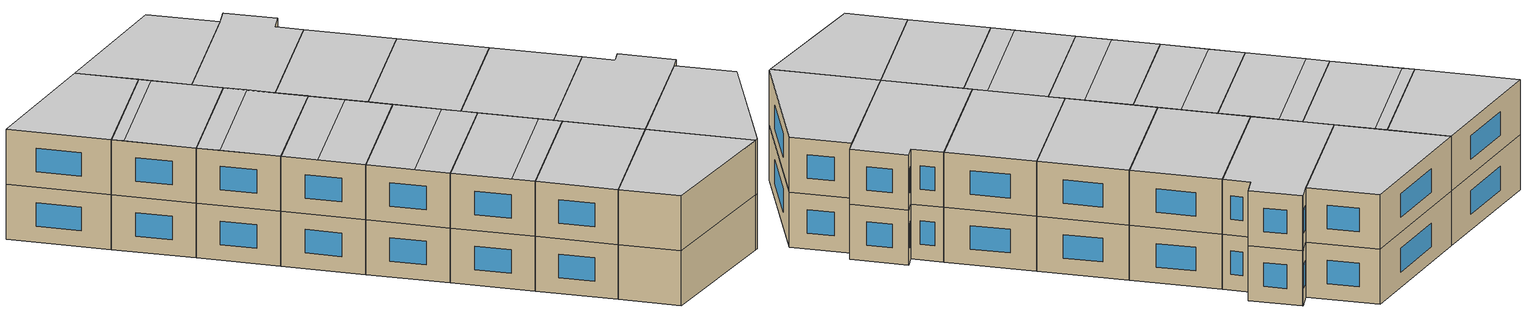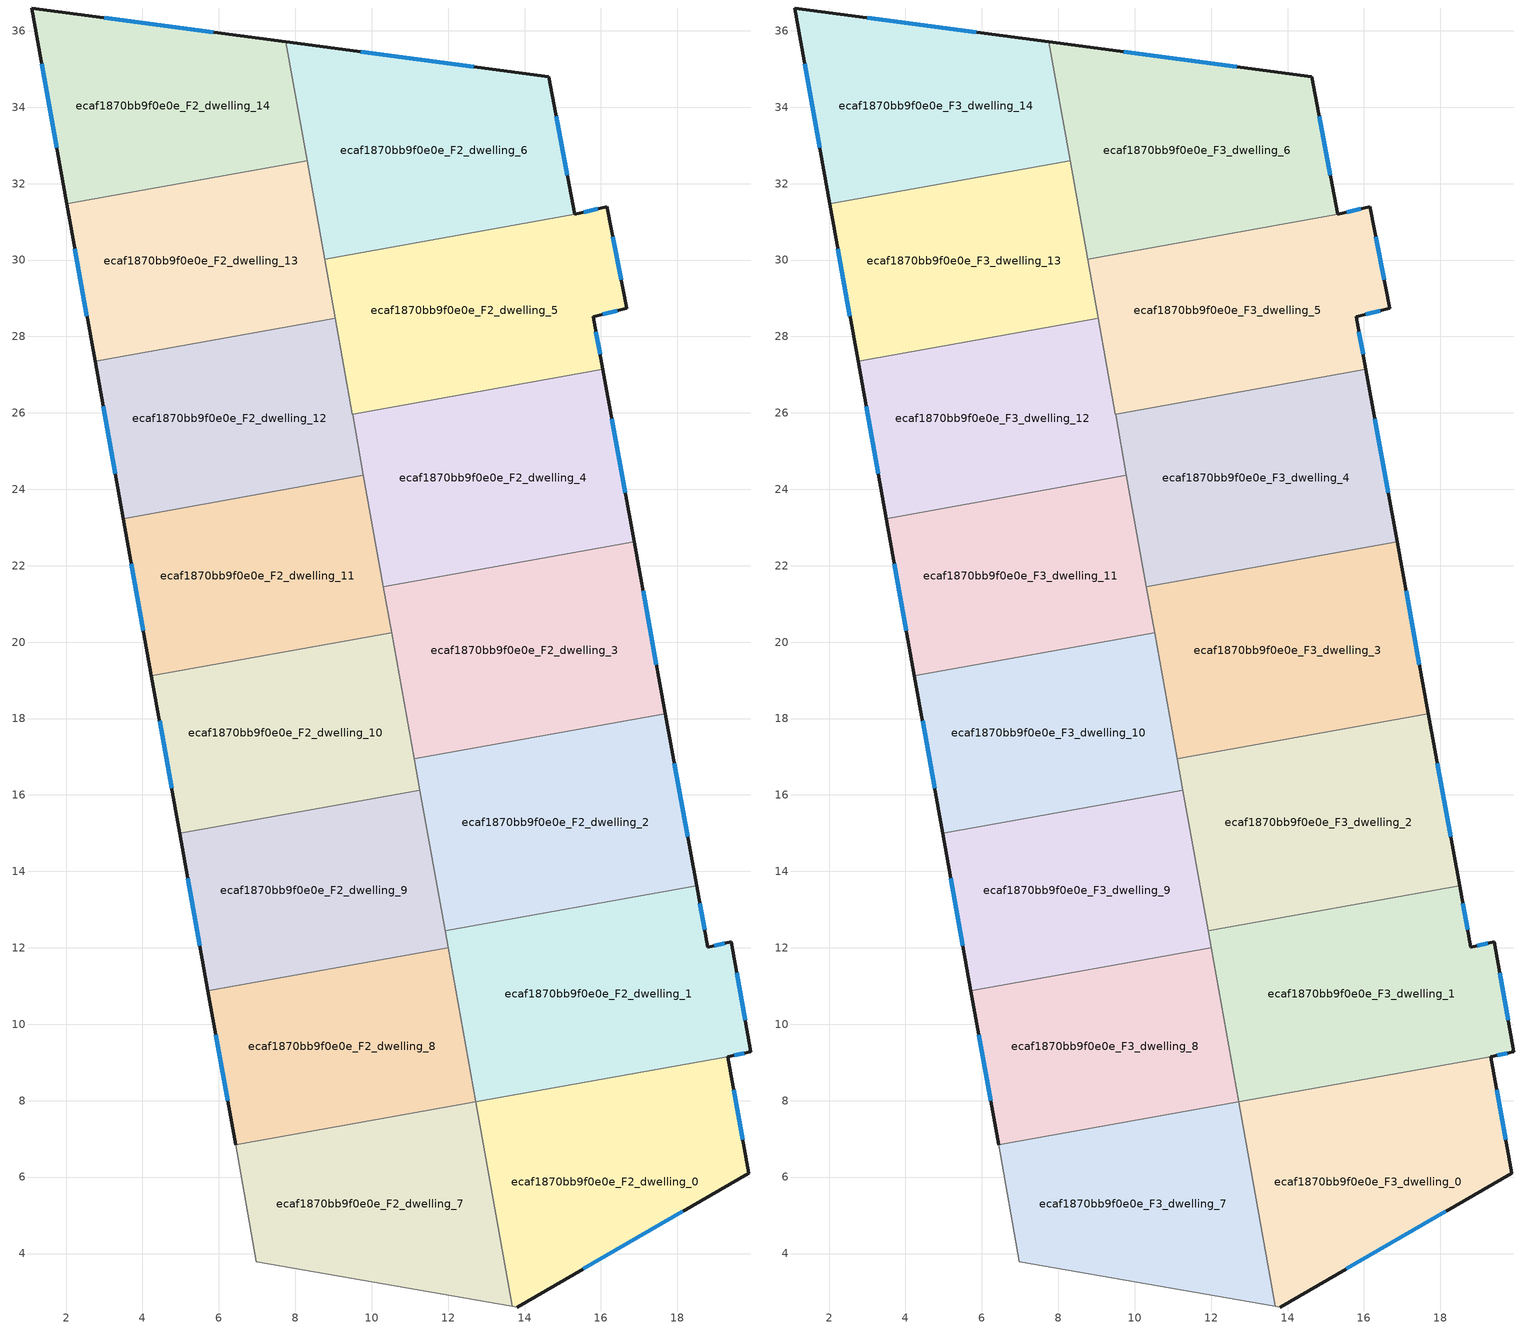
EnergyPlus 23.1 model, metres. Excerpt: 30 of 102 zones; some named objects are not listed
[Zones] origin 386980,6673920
ecaf1870bb9f0e0e_F2_dwelling_0
 floor to ecaf1870bb9f0e0e_F1_dwelling_0 (EU_floor_Construction): 19.31,9.16 19.87,6.11 13.81,2.6 13.68,2.62 12.72,7.97 z6
 wall outside (EU_wall_Construction): 13.81,2.6 19.87,6.11 19.31,9.16 z6:9
 wall to ecaf1870bb9f0e0e_F2_dwelling_7 (EU_wall_Construction): 12.72,7.97 13.68,2.62 z6:9
 wall to ecaf1870bb9f0e0e_F2_dwelling_1 (EU_wall_Construction): 19.31,9.16 12.72,7.97 z6:9
 wall adiabatic (EU_wall_Construction): 13.68,2.62 13.81,2.6 z6:9
 window (EU_Window_Construction): 19.71,6.98 19.47,8.28 / 15.54,3.6 18.14,5.1 z6.86:8.14
ecaf1870bb9f0e0e_F2_dwelling_1
 floor to ecaf1870bb9f0e0e_F1_dwelling_1 (EU_floor_Construction): 18.5,13.62 18.79,12.02 19.42,12.17 19.92,9.28 19.31,9.16 12.72,7.97 11.92,12.44 z6
 wall outside (EU_wall_Construction): 19.31,9.16 19.92,9.28 19.42,12.17 18.79,12.02 18.5,13.62 z6:9
 wall to ecaf1870bb9f0e0e_F2_dwelling_2 (EU_wall_Construction): 18.5,13.62 11.92,12.44 z6:9
 wall to ecaf1870bb9f0e0e_F2_dwelling_8 (EU_wall_Construction): 12,12.01 12.72,7.97 z6:9
 wall to ecaf1870bb9f0e0e_F2_dwelling_9 (EU_wall_Construction): 11.92,12.44 12,12.01 z6:9
 window (EU_Window_Construction): 19.49,9.19 19.75,9.25 / 18.71,12.48 18.59,13.16 / 19.24,12.12 18.97,12.06 / 19.78,10.11 19.56,11.34 z6.86:8.14
ecaf1870bb9f0e0e_F2_dwelling_10
 floor to ecaf1870bb9f0e0e_F1_dwelling_10 (EU_floor_Construction): 10.52,20.24 11.26,16.12 4.97,15 4.24,19.12 z6
 wall outside (EU_wall_Construction): 4.24,19.12 4.97,15 z6:9
 wall to ecaf1870bb9f0e0e_F2_dwelling_9 (EU_wall_Construction): 4.97,15 11.26,16.12 z6:9
 wall to ecaf1870bb9f0e0e_F2_dwelling_11 (EU_wall_Construction): 10.52,20.24 4.24,19.12 z6:9
 wall to ecaf1870bb9f0e0e_F2_dwelling_3 (EU_wall_Construction): 11.12,16.94 10.52,20.24 z6:9
 wall to ecaf1870bb9f0e0e_F2_dwelling_2 (EU_wall_Construction): 11.26,16.12 11.12,16.94 z6:9
 window (EU_Window_Construction): 4.45,17.94 4.76,16.17 z6.86:8.14
ecaf1870bb9f0e0e_F2_dwelling_11
 floor to ecaf1870bb9f0e0e_F1_dwelling_11 (EU_floor_Construction): 9.78,24.36 10.52,20.24 4.24,19.12 3.5,23.24 z6
 wall outside (EU_wall_Construction): 3.5,23.24 4.24,19.12 z6:9
 wall to ecaf1870bb9f0e0e_F2_dwelling_12 (EU_wall_Construction): 9.78,24.36 3.5,23.24 z6:9
 wall to ecaf1870bb9f0e0e_F2_dwelling_4 (EU_wall_Construction): 10.31,21.45 9.78,24.36 z6:9
 wall to ecaf1870bb9f0e0e_F2_dwelling_3 (EU_wall_Construction): 10.52,20.24 10.31,21.45 z6:9
 window (EU_Window_Construction): 3.71,22.06 4.03,20.29 z6.86:8.14
ecaf1870bb9f0e0e_F2_dwelling_12
 floor to ecaf1870bb9f0e0e_F1_dwelling_12 (EU_floor_Construction): 9.05,28.48 9.78,24.36 3.5,23.24 2.76,27.35 z6
 wall outside (EU_wall_Construction): 2.76,27.35 3.5,23.24 z6:9
 wall to ecaf1870bb9f0e0e_F2_dwelling_13 (EU_wall_Construction): 9.05,28.48 2.76,27.35 z6:9
 wall to ecaf1870bb9f0e0e_F2_dwelling_5 (EU_wall_Construction): 9.5,25.97 9.05,28.48 z6:9
 wall to ecaf1870bb9f0e0e_F2_dwelling_4 (EU_wall_Construction): 9.79,24.36 9.5,25.97 z6:9
 window (EU_Window_Construction): 2.97,26.18 3.29,24.41 z6.86:8.14
ecaf1870bb9f0e0e_F2_dwelling_13
 floor to ecaf1870bb9f0e0e_F1_dwelling_13 (EU_floor_Construction): 8.31,32.6 9.05,28.48 2.76,27.35 2.02,31.47 z6
 wall outside (EU_wall_Construction): 2.02,31.47 2.76,27.35 z6:9
 wall to ecaf1870bb9f0e0e_F2_dwelling_14 (EU_wall_Construction): 8.31,32.6 2.02,31.47 z6:9
 wall to ecaf1870bb9f0e0e_F2_dwelling_6 (EU_wall_Construction): 8.77,30.03 8.31,32.6 z6:9
 wall to ecaf1870bb9f0e0e_F2_dwelling_5 (EU_wall_Construction): 9.05,28.48 8.77,30.02 z6:9
 window (EU_Window_Construction): 2.23,30.3 2.55,28.53 z6.86:8.14
ecaf1870bb9f0e0e_F2_dwelling_14
 floor to ecaf1870bb9f0e0e_F1_dwelling_14 (EU_floor_Construction): 7.75,35.71 8.31,32.6 2.02,31.47 1.1,36.6 z6
 wall outside (EU_wall_Construction): 7.75,35.71 1.1,36.6 2.02,31.47 z6:9
 wall to ecaf1870bb9f0e0e_F2_dwelling_6 (EU_wall_Construction): 8.31,32.6 7.75,35.71 z6:9
 window (EU_Window_Construction): 1.36,35.13 1.76,32.94 / 5.85,35.96 3,36.34 z6.86:8.14
ecaf1870bb9f0e0e_F2_dwelling_2
 floor to ecaf1870bb9f0e0e_F1_dwelling_2 (EU_floor_Construction): 17.69,18.12 18.5,13.62 11.92,12.44 11.11,16.94 z6
 wall outside (EU_wall_Construction): 18.5,13.62 17.69,18.12 z6:9
 wall to ecaf1870bb9f0e0e_F2_dwelling_3 (EU_wall_Construction): 17.69,18.12 11.11,16.94 z6:9
 wall to ecaf1870bb9f0e0e_F2_dwelling_9 (EU_wall_Construction): 11.26,16.12 11.92,12.44 z6:9
 window (EU_Window_Construction): 18.27,14.91 17.92,16.84 z6.86:8.14
ecaf1870bb9f0e0e_F2_dwelling_3
 floor to ecaf1870bb9f0e0e_F1_dwelling_3 (EU_floor_Construction): 16.87,22.63 17.69,18.12 11.11,16.94 10.31,21.45 z6
 wall outside (EU_wall_Construction): 17.69,18.12 16.87,22.63 z6:9
 wall to ecaf1870bb9f0e0e_F2_dwelling_4 (EU_wall_Construction): 16.87,22.63 10.31,21.45 z6:9
 window (EU_Window_Construction): 17.45,19.41 17.1,21.34 z6.86:8.14
ecaf1870bb9f0e0e_F2_dwelling_4
 floor to ecaf1870bb9f0e0e_F1_dwelling_4 (EU_floor_Construction): 16.05,27.14 16.87,22.63 10.31,21.45 9.5,25.97 z6
 wall outside (EU_wall_Construction): 16.87,22.63 16.05,27.14 z6:9
 wall to ecaf1870bb9f0e0e_F2_dwelling_5 (EU_wall_Construction): 16.05,27.14 9.5,25.97 z6:9
 window (EU_Window_Construction): 16.63,23.92 16.28,25.85 z6.86:8.14
ecaf1870bb9f0e0e_F2_dwelling_5
 floor to ecaf1870bb9f0e0e_F1_dwelling_5 (EU_floor_Construction): 16.16,31.35 16.68,28.74 15.8,28.52 16.05,27.14 9.5,25.97 8.77,30.03 15.31,31.2 16.16,31.39 z6
 wall outside (EU_wall_Construction): 16.05,27.14 15.8,28.52 16.68,28.74 16.16,31.35 16.16,31.39 15.31,31.2 z6:9
 wall to ecaf1870bb9f0e0e_F2_dwelling_6 (EU_wall_Construction): 15.31,31.2 8.77,30.03 z6:9
 window (EU_Window_Construction): 15.98,27.53 15.87,28.12 / 15.91,31.34 15.55,31.25 / 16.53,29.48 16.31,30.6 / 16.05,28.58 16.43,28.68 z6.86:8.14
ecaf1870bb9f0e0e_F2_dwelling_6
 floor to ecaf1870bb9f0e0e_F1_dwelling_6 (EU_floor_Construction): 14.63,34.79 15.31,31.2 8.77,30.03 7.75,35.71 z6
 wall outside (EU_wall_Construction): 15.31,31.2 14.63,34.79 7.75,35.71 z6:9
 window (EU_Window_Construction): 12.67,35.06 9.72,35.45 / 15.12,32.23 14.83,33.77 z6.86:8.14
ecaf1870bb9f0e0e_F2_dwelling_7
 floor to ecaf1870bb9f0e0e_F1_dwelling_7 (EU_floor_Construction): 12.72,7.97 13.68,2.62 6.98,3.79 6.44,6.85 z6
 wall adiabatic (EU_wall_Construction): 6.44,6.85 6.98,3.79 13.68,2.62 z6:9
 wall to ecaf1870bb9f0e0e_F2_dwelling_8 (EU_wall_Construction): 12.72,7.97 6.44,6.85 z6:9
ecaf1870bb9f0e0e_F2_dwelling_8
 floor to ecaf1870bb9f0e0e_F1_dwelling_8 (EU_floor_Construction): 12,12.01 12.72,7.97 6.44,6.85 5.71,10.88 z6
 wall outside (EU_wall_Construction): 5.71,10.88 6.44,6.85 z6:9
 wall to ecaf1870bb9f0e0e_F2_dwelling_9 (EU_wall_Construction): 12,12.01 5.71,10.88 z6:9
 window (EU_Window_Construction): 5.92,9.73 6.23,8 z6.86:8.14
ecaf1870bb9f0e0e_F2_dwelling_9
 floor to ecaf1870bb9f0e0e_F1_dwelling_9 (EU_floor_Construction): 11.26,16.12 12,12.01 5.71,10.88 4.97,15 z6
 wall outside (EU_wall_Construction): 4.97,15 5.71,10.88 z6:9
 window (EU_Window_Construction): 5.19,13.82 5.5,12.06 z6.86:8.14
ecaf1870bb9f0e0e_F3_dwelling_0
 floor to ecaf1870bb9f0e0e_F2_dwelling_0 (EU_floor_Construction): 19.31,9.16 19.87,6.11 13.81,2.6 13.68,2.62 12.72,7.97 z9
 wall outside (EU_wall_Construction): 13.81,2.6 19.87,6.11 19.31,9.16 z9:12
 wall to ecaf1870bb9f0e0e_F3_dwelling_7 (EU_wall_Construction): 12.72,7.97 13.68,2.62 z9:12
 wall to ecaf1870bb9f0e0e_F3_dwelling_1 (EU_wall_Construction): 19.31,9.16 12.72,7.97 z9:12
 wall adiabatic (EU_wall_Construction): 13.68,2.62 13.81,2.6 z9:12
 window (EU_Window_Construction): 19.71,6.98 19.47,8.28 / 15.54,3.6 18.14,5.1 z9.86:11.14
 ceiling to ecaf1870bb9f0e0e_F4_dwelling_0 (EU_floor_Construction): 19.87,6.11 19.31,9.16 12.72,7.97 13.68,2.62 13.81,2.6 z12
ecaf1870bb9f0e0e_F3_dwelling_1
 floor to ecaf1870bb9f0e0e_F2_dwelling_1 (EU_floor_Construction): 18.5,13.62 18.79,12.02 19.42,12.17 19.92,9.28 19.31,9.16 12.72,7.97 11.92,12.44 z9
 wall outside (EU_wall_Construction): 19.31,9.16 19.92,9.28 19.42,12.17 18.79,12.02 18.5,13.62 z9:12
 wall to ecaf1870bb9f0e0e_F3_dwelling_2 (EU_wall_Construction): 18.5,13.62 11.92,12.44 z9:12
 wall to ecaf1870bb9f0e0e_F3_dwelling_8 (EU_wall_Construction): 12,12.01 12.72,7.97 z9:12
 wall to ecaf1870bb9f0e0e_F3_dwelling_9 (EU_wall_Construction): 11.92,12.44 12,12.01 z9:12
 window (EU_Window_Construction): 19.49,9.19 19.75,9.25 / 18.71,12.48 18.59,13.16 / 19.24,12.12 18.97,12.06 / 19.78,10.11 19.56,11.34 z9.86:11.14
 ceiling to ecaf1870bb9f0e0e_F4_dwelling_1 (EU_floor_Construction): 19.92,9.28 19.42,12.17 18.79,12.02 18.5,13.62 11.92,12.44 12.72,7.97 19.31,9.16 z12
ecaf1870bb9f0e0e_F3_dwelling_10
 floor to ecaf1870bb9f0e0e_F2_dwelling_10 (EU_floor_Construction): 10.52,20.24 11.26,16.12 4.97,15 4.24,19.12 z9
 wall outside (EU_wall_Construction): 4.24,19.12 4.97,15 z9:12
 wall to ecaf1870bb9f0e0e_F3_dwelling_9 (EU_wall_Construction): 4.97,15 11.26,16.12 z9:12
 wall to ecaf1870bb9f0e0e_F3_dwelling_11 (EU_wall_Construction): 10.52,20.24 4.24,19.12 z9:12
 wall to ecaf1870bb9f0e0e_F3_dwelling_3 (EU_wall_Construction): 11.12,16.94 10.52,20.24 z9:12
 wall to ecaf1870bb9f0e0e_F3_dwelling_2 (EU_wall_Construction): 11.26,16.12 11.12,16.94 z9:12
 window (EU_Window_Construction): 4.45,17.94 4.76,16.17 z9.86:11.14
 ceiling adiabatic (EU_roof_Construction): 10.95,17.89 10.52,20.24 4.24,19.12 4.66,16.76 z12
 ceiling to ecaf1870bb9f0e0e_F4_dwelling_9 (EU_floor_Construction): 11.26,16.12 10.95,17.89 4.66,16.76 4.97,15 z12
ecaf1870bb9f0e0e_F3_dwelling_11
 floor to ecaf1870bb9f0e0e_F2_dwelling_11 (EU_floor_Construction): 9.78,24.36 10.52,20.24 4.24,19.12 3.5,23.24 z9
 wall outside (EU_wall_Construction): 3.5,23.24 4.24,19.12 z9:12
 wall to ecaf1870bb9f0e0e_F3_dwelling_12 (EU_wall_Construction): 9.78,24.36 3.5,23.24 z9:12
 wall to ecaf1870bb9f0e0e_F3_dwelling_4 (EU_wall_Construction): 10.31,21.45 9.78,24.36 z9:12
 wall to ecaf1870bb9f0e0e_F3_dwelling_3 (EU_wall_Construction): 10.52,20.24 10.31,21.45 z9:12
 window (EU_Window_Construction): 3.71,22.06 4.03,20.29 z9.86:11.14
 ceiling to ecaf1870bb9f0e0e_F4_dwelling_11 (EU_floor_Construction): 10.1,22.6 9.78,24.36 3.5,23.24 3.81,21.47 z12
 ceiling adiabatic (EU_roof_Construction): 10.52,20.24 10.1,22.6 3.81,21.47 4.24,19.12 z12
ecaf1870bb9f0e0e_F3_dwelling_12
 floor to ecaf1870bb9f0e0e_F2_dwelling_12 (EU_floor_Construction): 9.05,28.48 9.78,24.36 3.5,23.24 2.76,27.35 z9
 wall outside (EU_wall_Construction): 2.76,27.35 3.5,23.24 z9:12
 wall to ecaf1870bb9f0e0e_F3_dwelling_13 (EU_wall_Construction): 9.05,28.48 2.76,27.35 z9:12
 wall to ecaf1870bb9f0e0e_F3_dwelling_5 (EU_wall_Construction): 9.5,25.97 9.05,28.48 z9:12
 wall to ecaf1870bb9f0e0e_F3_dwelling_4 (EU_wall_Construction): 9.79,24.36 9.5,25.97 z9:12
 window (EU_Window_Construction): 2.97,26.18 3.29,24.41 z9.86:11.14
 ceiling to ecaf1870bb9f0e0e_F4_dwelling_12 (EU_floor_Construction): 9.25,27.34 9.05,28.48 2.76,27.35 2.96,26.22 z12
 ceiling to ecaf1870bb9f0e0e_F4_dwelling_11 (EU_floor_Construction): 9.78,24.36 9.25,27.34 2.96,26.22 3.5,23.24 z12
ecaf1870bb9f0e0e_F3_dwelling_13
 floor to ecaf1870bb9f0e0e_F2_dwelling_13 (EU_floor_Construction): 8.31,32.6 9.05,28.48 2.76,27.35 2.02,31.47 z9
 wall outside (EU_wall_Construction): 2.02,31.47 2.76,27.35 z9:12
 wall to ecaf1870bb9f0e0e_F3_dwelling_14 (EU_wall_Construction): 8.31,32.6 2.02,31.47 z9:12
 wall to ecaf1870bb9f0e0e_F3_dwelling_6 (EU_wall_Construction): 8.77,30.03 8.31,32.6 z9:12
 wall to ecaf1870bb9f0e0e_F3_dwelling_5 (EU_wall_Construction): 9.05,28.48 8.77,30.02 z9:12
 window (EU_Window_Construction): 2.23,30.3 2.55,28.53 z9.86:11.14
 ceiling to ecaf1870bb9f0e0e_F4_dwelling_13 (EU_floor_Construction): 8.41,32.01 8.31,32.6 2.02,31.47 2.13,30.88 z12
 ceiling to ecaf1870bb9f0e0e_F4_dwelling_12 (EU_floor_Construction): 9.05,28.48 8.41,32.01 2.13,30.88 2.76,27.35 z12
ecaf1870bb9f0e0e_F3_dwelling_14
 floor to ecaf1870bb9f0e0e_F2_dwelling_14 (EU_floor_Construction): 7.75,35.71 8.31,32.6 2.02,31.47 1.1,36.6 z9
 wall outside (EU_wall_Construction): 7.75,35.71 1.1,36.6 2.02,31.47 z9:12
 wall to ecaf1870bb9f0e0e_F3_dwelling_6 (EU_wall_Construction): 8.31,32.6 7.75,35.71 z9:12
 window (EU_Window_Construction): 1.36,35.13 1.76,32.94 / 5.85,35.96 3,36.34 z9.86:11.14
 ceiling to ecaf1870bb9f0e0e_F4_dwelling_13 (EU_floor_Construction): 8.31,32.6 7.75,35.71 1.1,36.6 2.02,31.47 z12
ecaf1870bb9f0e0e_F3_dwelling_2
 floor to ecaf1870bb9f0e0e_F2_dwelling_2 (EU_floor_Construction): 17.69,18.12 18.5,13.62 11.92,12.44 11.11,16.94 z9
 wall outside (EU_wall_Construction): 18.5,13.62 17.69,18.12 z9:12
 wall to ecaf1870bb9f0e0e_F3_dwelling_3 (EU_wall_Construction): 17.69,18.12 11.11,16.94 z9:12
 wall to ecaf1870bb9f0e0e_F3_dwelling_9 (EU_wall_Construction): 11.26,16.12 11.92,12.44 z9:12
 window (EU_Window_Construction): 18.27,14.91 17.92,16.84 z9.86:11.14
 ceiling to ecaf1870bb9f0e0e_F4_dwelling_2 (EU_floor_Construction): 18.5,13.62 17.69,18.12 11.11,16.94 11.92,12.44 z12
ecaf1870bb9f0e0e_F3_dwelling_3
 floor to ecaf1870bb9f0e0e_F2_dwelling_3 (EU_floor_Construction): 16.87,22.63 17.69,18.12 11.11,16.94 10.31,21.45 z9
 wall outside (EU_wall_Construction): 17.69,18.12 16.87,22.63 z9:12
 wall to ecaf1870bb9f0e0e_F3_dwelling_4 (EU_wall_Construction): 16.87,22.63 10.31,21.45 z9:12
 window (EU_Window_Construction): 17.45,19.41 17.1,21.34 z9.86:11.14
 ceiling to ecaf1870bb9f0e0e_F4_dwelling_3 (EU_floor_Construction): 17.69,18.12 16.87,22.63 10.31,21.45 11.11,16.94 z12
ecaf1870bb9f0e0e_F3_dwelling_4
 floor to ecaf1870bb9f0e0e_F2_dwelling_4 (EU_floor_Construction): 16.05,27.14 16.87,22.63 10.31,21.45 9.5,25.97 z9
 wall outside (EU_wall_Construction): 16.87,22.63 16.05,27.14 z9:12
 wall to ecaf1870bb9f0e0e_F3_dwelling_5 (EU_wall_Construction): 16.05,27.14 9.5,25.97 z9:12
 window (EU_Window_Construction): 16.63,23.92 16.28,25.85 z9.86:11.14
 ceiling to ecaf1870bb9f0e0e_F4_dwelling_4 (EU_floor_Construction): 16.87,22.63 16.05,27.14 9.5,25.97 10.31,21.45 z12
ecaf1870bb9f0e0e_F3_dwelling_5
 floor to ecaf1870bb9f0e0e_F2_dwelling_5 (EU_floor_Construction): 16.16,31.35 16.68,28.74 15.8,28.52 16.05,27.14 9.5,25.97 8.77,30.03 15.31,31.2 16.16,31.39 z9
 wall outside (EU_wall_Construction): 16.05,27.14 15.8,28.52 16.68,28.74 16.16,31.35 16.16,31.39 15.31,31.2 z9:12
 wall to ecaf1870bb9f0e0e_F3_dwelling_6 (EU_wall_Construction): 15.31,31.2 8.77,30.03 z9:12
 window (EU_Window_Construction): 15.98,27.53 15.87,28.12 / 15.91,31.34 15.55,31.25 / 16.53,29.48 16.31,30.6 / 16.05,28.58 16.43,28.68 z9.86:11.14
 ceiling to ecaf1870bb9f0e0e_F4_dwelling_5 (EU_floor_Construction): 16.05,27.14 15.8,28.52 16.68,28.74 16.16,31.35 16.16,31.39 15.31,31.2 8.77,30.03 9.5,25.97 z12
ecaf1870bb9f0e0e_F3_dwelling_6
 floor to ecaf1870bb9f0e0e_F2_dwelling_6 (EU_floor_Construction): 14.63,34.79 15.31,31.2 8.77,30.03 7.75,35.71 z9
 wall outside (EU_wall_Construction): 15.31,31.2 14.63,34.79 7.75,35.71 z9:12
 window (EU_Window_Construction): 12.67,35.06 9.72,35.45 / 15.12,32.23 14.83,33.77 z9.86:11.14
 ceiling to ecaf1870bb9f0e0e_F4_dwelling_6 (EU_floor_Construction): 15.31,31.2 14.63,34.79 7.75,35.71 8.77,30.03 z12
ecaf1870bb9f0e0e_F3_dwelling_7
 floor to ecaf1870bb9f0e0e_F2_dwelling_7 (EU_floor_Construction): 12.72,7.97 13.68,2.62 6.98,3.79 6.44,6.85 z9
 wall adiabatic (EU_wall_Construction): 6.44,6.85 6.98,3.79 13.68,2.62 z9:12
 wall to ecaf1870bb9f0e0e_F3_dwelling_8 (EU_wall_Construction): 12.72,7.97 6.44,6.85 z9:12
 ceiling to ecaf1870bb9f0e0e_F4_dwelling_7 (EU_floor_Construction): 13.68,2.62 12.72,7.97 6.44,6.85 6.98,3.79 z12
ecaf1870bb9f0e0e_F3_dwelling_8
 floor to ecaf1870bb9f0e0e_F2_dwelling_8 (EU_floor_Construction): 12,12.01 12.72,7.97 6.44,6.85 5.71,10.88 z9
 wall outside (EU_wall_Construction): 5.71,10.88 6.44,6.85 z9:12
 wall to ecaf1870bb9f0e0e_F3_dwelling_9 (EU_wall_Construction): 12,12.01 5.71,10.88 z9:12
 window (EU_Window_Construction): 5.92,9.73 6.23,8 z9.86:11.14
 ceiling to ecaf1870bb9f0e0e_F4_dwelling_8 (EU_floor_Construction): 12.72,7.97 12,12.01 5.71,10.88 6.44,6.85 z12
ecaf1870bb9f0e0e_F3_dwelling_9
 floor to ecaf1870bb9f0e0e_F2_dwelling_9 (EU_floor_Construction): 11.26,16.12 12,12.01 5.71,10.88 4.97,15 z9
 wall outside (EU_wall_Construction): 4.97,15 5.71,10.88 z9:12
 window (EU_Window_Construction): 5.19,13.82 5.5,12.06 z9.86:11.14
 ceiling to ecaf1870bb9f0e0e_F4_dwelling_9 (EU_floor_Construction): 11.79,13.18 11.26,16.12 4.97,15 5.5,12.06 z12
 ceiling to ecaf1870bb9f0e0e_F4_dwelling_8 (EU_floor_Construction): 12,12.01 11.79,13.18 5.5,12.06 5.71,10.88 z12
[Building]
EU S2 Campaign: North Axis=0; Terrain=City; Solar Distribution=FullExterior
[Site:Location]
Helsinki-Vantaa.AP: Latitude=60.317; Longitude=24.963; Time Zone=2; Elevation=54.6
[SizingPeriod:WeatherFileDays]
AnnualSizingPeriod: Begin Month=1; Begin Day of Month=1; End Month=12; End Day of Month=31; Day of Week for Start Day=Monday; Use Weather File Daylight Saving Period=No; Use Weather File Rain and Snow Indicators=No
[MATERIAL]
EU_InternalMass_Material: Roughness=MediumRough; Thickness=0.1; Conductivity=1; Density=1800; Specific Heat=900; Thermal Absorptance=0.9; Solar Absorptance=0.7; Visible Absorptance=0.7
[MATERIAL:NOMASS] Roughness=MediumRough; Thermal Absorptance=0.9; Solar Absorptance=0.7; Visible Absorptance=0.7
Name | Thermal Resistance
EU_wall_NoMass | 1.10183
EU_roof_NoMass; EU_floor_NoMass | 1.70606
[WINDOWMATERIAL:SIMPLEGLAZINGSYSTEM]
EU_Window_SimpleGlazing: UFactor=3.11035; Solar Heat Gain Coefficient=0.8; Visible Transmittance=0.8
[CONSTRUCTION]
EU_wall_Construction: EU_wall_NoMass
EU_roof_Construction: EU_roof_NoMass
EU_floor_Construction: EU_floor_NoMass
EU_Window_Construction: EU_Window_SimpleGlazing
EU_InternalMass_Construction: EU_InternalMass_Material
[ZONE] Type=1; Multiplier=1; Ceiling Height=autocalculate; Floor Area=autocalculate; Part of Total Floor Area=Yes
Name | Volume
ecaf1870bb9f0e0e_F2_dwelling_0; ecaf1870bb9f0e0e_F3_dwelling_0 | 86.6375
ecaf1870bb9f0e0e_F2_dwelling_1; ecaf1870bb9f0e0e_F3_dwelling_1 | 96.6255
ecaf1870bb9f0e0e_F2_dwelling_10; ecaf1870bb9f0e0e_F3_dwelling_10 | 80.1775
ecaf1870bb9f0e0e_F2_dwelling_11; ecaf1870bb9f0e0e_F3_dwelling_11 | 80.1921
ecaf1870bb9f0e0e_F2_dwelling_12; ecaf1870bb9f0e0e_F3_dwelling_12 | 80.1724
ecaf1870bb9f0e0e_F2_dwelling_13; ecaf1870bb9f0e0e_F3_dwelling_13 | 80.1973
ecaf1870bb9f0e0e_F2_dwelling_14; ecaf1870bb9f0e0e_F3_dwelling_14 | 80.1877
ecaf1870bb9f0e0e_F2_dwelling_2; ecaf1870bb9f0e0e_F3_dwelling_2 | 91.6487
ecaf1870bb9f0e0e_F2_dwelling_3; ecaf1870bb9f0e0e_F3_dwelling_3 | 91.6501
ecaf1870bb9f0e0e_F2_dwelling_4; ecaf1870bb9f0e0e_F3_dwelling_4 | 91.6458
ecaf1870bb9f0e0e_F2_dwelling_5; ecaf1870bb9f0e0e_F3_dwelling_5 | 89.4932
ecaf1870bb9f0e0e_F2_dwelling_6; ecaf1870bb9f0e0e_F3_dwelling_6 | 93.7764
ecaf1870bb9f0e0e_F2_dwelling_7; ecaf1870bb9f0e0e_F3_dwelling_7 | 81.8723
ecaf1870bb9f0e0e_F2_dwelling_8; ecaf1870bb9f0e0e_F3_dwelling_8 | 78.5142
ecaf1870bb9f0e0e_F2_dwelling_9; ecaf1870bb9f0e0e_F3_dwelling_9 | 80.1987
[INTERNALMASS] Construction=EU_InternalMass_Construction
Name | Zone or ZoneList | Surface Area
ecaf1870bb9f0e0e_F2_dwelling_0_EU_InternalMass | ecaf1870bb9f0e0e_F2_dwelling_0 | 28.8793
ecaf1870bb9f0e0e_F2_dwelling_1_EU_InternalMass | ecaf1870bb9f0e0e_F2_dwelling_1 | 32.2088
ecaf1870bb9f0e0e_F2_dwelling_2_EU_InternalMass | ecaf1870bb9f0e0e_F2_dwelling_2 | 30.5493
ecaf1870bb9f0e0e_F2_dwelling_3_EU_InternalMass | ecaf1870bb9f0e0e_F2_dwelling_3 | 30.5499
ecaf1870bb9f0e0e_F2_dwelling_4_EU_InternalMass | ecaf1870bb9f0e0e_F2_dwelling_4 | 30.5486
ecaf1870bb9f0e0e_F2_dwelling_5_EU_InternalMass | ecaf1870bb9f0e0e_F2_dwelling_5 | 29.8313
ecaf1870bb9f0e0e_F2_dwelling_6_EU_InternalMass | ecaf1870bb9f0e0e_F2_dwelling_6 | 31.2589
ecaf1870bb9f0e0e_F2_dwelling_7_EU_InternalMass | ecaf1870bb9f0e0e_F2_dwelling_7 | 27.2909
ecaf1870bb9f0e0e_F2_dwelling_8_EU_InternalMass | ecaf1870bb9f0e0e_F2_dwelling_8 | 26.1715
ecaf1870bb9f0e0e_F2_dwelling_9_EU_InternalMass | ecaf1870bb9f0e0e_F2_dwelling_9 | 26.7331
ecaf1870bb9f0e0e_F2_dwelling_10_EU_InternalMass | ecaf1870bb9f0e0e_F2_dwelling_10 | 26.7257
ecaf1870bb9f0e0e_F2_dwelling_11_EU_InternalMass | ecaf1870bb9f0e0e_F2_dwelling_11 | 26.7305
ecaf1870bb9f0e0e_F2_dwelling_12_EU_InternalMass | ecaf1870bb9f0e0e_F2_dwelling_12 | 26.7242
ecaf1870bb9f0e0e_F2_dwelling_13_EU_InternalMass | ecaf1870bb9f0e0e_F2_dwelling_13 | 26.732
ecaf1870bb9f0e0e_F2_dwelling_14_EU_InternalMass | ecaf1870bb9f0e0e_F2_dwelling_14 | 26.7295
ecaf1870bb9f0e0e_F3_dwelling_0_EU_InternalMass | ecaf1870bb9f0e0e_F3_dwelling_0 | 28.8793
ecaf1870bb9f0e0e_F3_dwelling_1_EU_InternalMass | ecaf1870bb9f0e0e_F3_dwelling_1 | 32.2088
ecaf1870bb9f0e0e_F3_dwelling_2_EU_InternalMass | ecaf1870bb9f0e0e_F3_dwelling_2 | 30.5493
ecaf1870bb9f0e0e_F3_dwelling_3_EU_InternalMass | ecaf1870bb9f0e0e_F3_dwelling_3 | 30.5499
ecaf1870bb9f0e0e_F3_dwelling_4_EU_InternalMass | ecaf1870bb9f0e0e_F3_dwelling_4 | 30.5486
ecaf1870bb9f0e0e_F3_dwelling_5_EU_InternalMass | ecaf1870bb9f0e0e_F3_dwelling_5 | 29.8313
ecaf1870bb9f0e0e_F3_dwelling_6_EU_InternalMass | ecaf1870bb9f0e0e_F3_dwelling_6 | 31.2589
ecaf1870bb9f0e0e_F3_dwelling_7_EU_InternalMass | ecaf1870bb9f0e0e_F3_dwelling_7 | 27.2909
ecaf1870bb9f0e0e_F3_dwelling_8_EU_InternalMass | ecaf1870bb9f0e0e_F3_dwelling_8 | 26.1715
ecaf1870bb9f0e0e_F3_dwelling_9_EU_InternalMass | ecaf1870bb9f0e0e_F3_dwelling_9 | 26.7331
ecaf1870bb9f0e0e_F3_dwelling_10_EU_InternalMass | ecaf1870bb9f0e0e_F3_dwelling_10 | 26.7257
ecaf1870bb9f0e0e_F3_dwelling_11_EU_InternalMass | ecaf1870bb9f0e0e_F3_dwelling_11 | 26.7305
ecaf1870bb9f0e0e_F3_dwelling_12_EU_InternalMass | ecaf1870bb9f0e0e_F3_dwelling_12 | 26.7242
ecaf1870bb9f0e0e_F3_dwelling_13_EU_InternalMass | ecaf1870bb9f0e0e_F3_dwelling_13 | 26.732
ecaf1870bb9f0e0e_F3_dwelling_14_EU_InternalMass | ecaf1870bb9f0e0e_F3_dwelling_14 | 26.7295
[OTHEREQUIPMENT] Fuel Type=Electricity; Design Level Calculation Method=Watts/Area; Power per Zone Floor Area=1; Fraction Latent=0; Fraction Radiant=0; Fraction Lost=0; Carbon Dioxide Generation Rate=0; EndUse Subcategory=EU_Step8_InternalGains
Name | Zone or ZoneList or Space or SpaceList | Schedule
EU_Step8_InternalGain_ecaf1870bb9f0e0e_F2_dwelling_0_f000 | ecaf1870bb9f0e0e_F2_dwelling_0 | EU_Step8_GainSchedule_ecaf1870bb9f0e0e_F2_dwelling_0_f000
EU_Step8_InternalGain_ecaf1870bb9f0e0e_F2_dwelling_1_f000 | ecaf1870bb9f0e0e_F2_dwelling_1 | EU_Step8_GainSchedule_ecaf1870bb9f0e0e_F2_dwelling_1_f000
EU_Step8_InternalGain_ecaf1870bb9f0e0e_F2_dwelling_2_f000 | ecaf1870bb9f0e0e_F2_dwelling_2 | EU_Step8_GainSchedule_ecaf1870bb9f0e0e_F2_dwelling_2_f000
EU_Step8_InternalGain_ecaf1870bb9f0e0e_F2_dwelling_3_f000 | ecaf1870bb9f0e0e_F2_dwelling_3 | EU_Step8_GainSchedule_ecaf1870bb9f0e0e_F2_dwelling_3_f000
EU_Step8_InternalGain_ecaf1870bb9f0e0e_F2_dwelling_4_f000 | ecaf1870bb9f0e0e_F2_dwelling_4 | EU_Step8_GainSchedule_ecaf1870bb9f0e0e_F2_dwelling_4_f000
EU_Step8_InternalGain_ecaf1870bb9f0e0e_F2_dwelling_5_f000 | ecaf1870bb9f0e0e_F2_dwelling_5 | EU_Step8_GainSchedule_ecaf1870bb9f0e0e_F2_dwelling_5_f000
EU_Step8_InternalGain_ecaf1870bb9f0e0e_F2_dwelling_6_f000 | ecaf1870bb9f0e0e_F2_dwelling_6 | EU_Step8_GainSchedule_ecaf1870bb9f0e0e_F2_dwelling_6_f000
EU_Step8_InternalGain_ecaf1870bb9f0e0e_F2_dwelling_7_f000 | ecaf1870bb9f0e0e_F2_dwelling_7 | EU_Step8_GainSchedule_ecaf1870bb9f0e0e_F2_dwelling_7_f000
EU_Step8_InternalGain_ecaf1870bb9f0e0e_F2_dwelling_8_f000 | ecaf1870bb9f0e0e_F2_dwelling_8 | EU_Step8_GainSchedule_ecaf1870bb9f0e0e_F2_dwelling_8_f000
EU_Step8_InternalGain_ecaf1870bb9f0e0e_F2_dwelling_9_f000 | ecaf1870bb9f0e0e_F2_dwelling_9 | EU_Step8_GainSchedule_ecaf1870bb9f0e0e_F2_dwelling_9_f000
EU_Step8_InternalGain_ecaf1870bb9f0e0e_F2_dwelling_10_f000 | ecaf1870bb9f0e0e_F2_dwelling_10 | EU_Step8_GainSchedule_ecaf1870bb9f0e0e_F2_dwelling_10_f000
EU_Step8_InternalGain_ecaf1870bb9f0e0e_F2_dwelling_11_f000 | ecaf1870bb9f0e0e_F2_dwelling_11 | EU_Step8_GainSchedule_ecaf1870bb9f0e0e_F2_dwelling_11_f000
EU_Step8_InternalGain_ecaf1870bb9f0e0e_F2_dwelling_12_f000 | ecaf1870bb9f0e0e_F2_dwelling_12 | EU_Step8_GainSchedule_ecaf1870bb9f0e0e_F2_dwelling_12_f000
EU_Step8_InternalGain_ecaf1870bb9f0e0e_F2_dwelling_13_f000 | ecaf1870bb9f0e0e_F2_dwelling_13 | EU_Step8_GainSchedule_ecaf1870bb9f0e0e_F2_dwelling_13_f000
EU_Step8_InternalGain_ecaf1870bb9f0e0e_F2_dwelling_14_f000 | ecaf1870bb9f0e0e_F2_dwelling_14 | EU_Step8_GainSchedule_ecaf1870bb9f0e0e_F2_dwelling_14_f000
EU_Step8_InternalGain_ecaf1870bb9f0e0e_F3_dwelling_0_f000 | ecaf1870bb9f0e0e_F3_dwelling_0 | EU_Step8_GainSchedule_ecaf1870bb9f0e0e_F3_dwelling_0_f000
EU_Step8_InternalGain_ecaf1870bb9f0e0e_F3_dwelling_1_f000 | ecaf1870bb9f0e0e_F3_dwelling_1 | EU_Step8_GainSchedule_ecaf1870bb9f0e0e_F3_dwelling_1_f000
EU_Step8_InternalGain_ecaf1870bb9f0e0e_F3_dwelling_2_f000 | ecaf1870bb9f0e0e_F3_dwelling_2 | EU_Step8_GainSchedule_ecaf1870bb9f0e0e_F3_dwelling_2_f000
EU_Step8_InternalGain_ecaf1870bb9f0e0e_F3_dwelling_3_f000 | ecaf1870bb9f0e0e_F3_dwelling_3 | EU_Step8_GainSchedule_ecaf1870bb9f0e0e_F3_dwelling_3_f000
EU_Step8_InternalGain_ecaf1870bb9f0e0e_F3_dwelling_4_f000 | ecaf1870bb9f0e0e_F3_dwelling_4 | EU_Step8_GainSchedule_ecaf1870bb9f0e0e_F3_dwelling_4_f000
EU_Step8_InternalGain_ecaf1870bb9f0e0e_F3_dwelling_5_f000 | ecaf1870bb9f0e0e_F3_dwelling_5 | EU_Step8_GainSchedule_ecaf1870bb9f0e0e_F3_dwelling_5_f000
EU_Step8_InternalGain_ecaf1870bb9f0e0e_F3_dwelling_6_f000 | ecaf1870bb9f0e0e_F3_dwelling_6 | EU_Step8_GainSchedule_ecaf1870bb9f0e0e_F3_dwelling_6_f000
EU_Step8_InternalGain_ecaf1870bb9f0e0e_F3_dwelling_7_f000 | ecaf1870bb9f0e0e_F3_dwelling_7 | EU_Step8_GainSchedule_ecaf1870bb9f0e0e_F3_dwelling_7_f000
EU_Step8_InternalGain_ecaf1870bb9f0e0e_F3_dwelling_8_f000 | ecaf1870bb9f0e0e_F3_dwelling_8 | EU_Step8_GainSchedule_ecaf1870bb9f0e0e_F3_dwelling_8_f000
EU_Step8_InternalGain_ecaf1870bb9f0e0e_F3_dwelling_9_f000 | ecaf1870bb9f0e0e_F3_dwelling_9 | EU_Step8_GainSchedule_ecaf1870bb9f0e0e_F3_dwelling_9_f000
EU_Step8_InternalGain_ecaf1870bb9f0e0e_F3_dwelling_10_f000 | ecaf1870bb9f0e0e_F3_dwelling_10 | EU_Step8_GainSchedule_ecaf1870bb9f0e0e_F3_dwelling_10_f000
EU_Step8_InternalGain_ecaf1870bb9f0e0e_F3_dwelling_11_f000 | ecaf1870bb9f0e0e_F3_dwelling_11 | EU_Step8_GainSchedule_ecaf1870bb9f0e0e_F3_dwelling_11_f000
EU_Step8_InternalGain_ecaf1870bb9f0e0e_F3_dwelling_12_f000 | ecaf1870bb9f0e0e_F3_dwelling_12 | EU_Step8_GainSchedule_ecaf1870bb9f0e0e_F3_dwelling_12_f000
EU_Step8_InternalGain_ecaf1870bb9f0e0e_F3_dwelling_13_f000 | ecaf1870bb9f0e0e_F3_dwelling_13 | EU_Step8_GainSchedule_ecaf1870bb9f0e0e_F3_dwelling_13_f000
EU_Step8_InternalGain_ecaf1870bb9f0e0e_F3_dwelling_14_f000 | ecaf1870bb9f0e0e_F3_dwelling_14 | EU_Step8_GainSchedule_ecaf1870bb9f0e0e_F3_dwelling_14_f000
[ZONEVENTILATION:DESIGNFLOWRATE] Schedule=EU_AlwaysOn; Design Flow Rate Calculation Method=AirChanges/Hour; Air Changes per Hour=0.756316; Ventilation Type=Natural; Fan Pressure Rise=0; Fan Total Efficiency=1; Constant Term Coefficient=1; Temperature Term Coefficient=0; Velocity Term Coefficient=0; Velocity Squared Term Coefficient=0; Minimum Indoor Temperature=-100; Maximum Indoor Temperature=100; Delta Temperature=-100; Minimum Outdoor Temperature=-100; Maximum Outdoor Temperature=100; Maximum Wind Speed=40
Name | Zone or ZoneList or Space or SpaceList
EU_ConstantAir_ecaf1870bb9f0e0e_F2_dwelling_0 | ecaf1870bb9f0e0e_F2_dwelling_0
EU_ConstantAir_ecaf1870bb9f0e0e_F2_dwelling_1 | ecaf1870bb9f0e0e_F2_dwelling_1
EU_ConstantAir_ecaf1870bb9f0e0e_F2_dwelling_2 | ecaf1870bb9f0e0e_F2_dwelling_2
EU_ConstantAir_ecaf1870bb9f0e0e_F2_dwelling_3 | ecaf1870bb9f0e0e_F2_dwelling_3
EU_ConstantAir_ecaf1870bb9f0e0e_F2_dwelling_4 | ecaf1870bb9f0e0e_F2_dwelling_4
EU_ConstantAir_ecaf1870bb9f0e0e_F2_dwelling_5 | ecaf1870bb9f0e0e_F2_dwelling_5
EU_ConstantAir_ecaf1870bb9f0e0e_F2_dwelling_6 | ecaf1870bb9f0e0e_F2_dwelling_6
EU_ConstantAir_ecaf1870bb9f0e0e_F2_dwelling_7 | ecaf1870bb9f0e0e_F2_dwelling_7
EU_ConstantAir_ecaf1870bb9f0e0e_F2_dwelling_8 | ecaf1870bb9f0e0e_F2_dwelling_8
EU_ConstantAir_ecaf1870bb9f0e0e_F2_dwelling_9 | ecaf1870bb9f0e0e_F2_dwelling_9
EU_ConstantAir_ecaf1870bb9f0e0e_F2_dwelling_10 | ecaf1870bb9f0e0e_F2_dwelling_10
EU_ConstantAir_ecaf1870bb9f0e0e_F2_dwelling_11 | ecaf1870bb9f0e0e_F2_dwelling_11
EU_ConstantAir_ecaf1870bb9f0e0e_F2_dwelling_12 | ecaf1870bb9f0e0e_F2_dwelling_12
EU_ConstantAir_ecaf1870bb9f0e0e_F2_dwelling_13 | ecaf1870bb9f0e0e_F2_dwelling_13
EU_ConstantAir_ecaf1870bb9f0e0e_F2_dwelling_14 | ecaf1870bb9f0e0e_F2_dwelling_14
EU_ConstantAir_ecaf1870bb9f0e0e_F3_dwelling_0 | ecaf1870bb9f0e0e_F3_dwelling_0
EU_ConstantAir_ecaf1870bb9f0e0e_F3_dwelling_1 | ecaf1870bb9f0e0e_F3_dwelling_1
EU_ConstantAir_ecaf1870bb9f0e0e_F3_dwelling_2 | ecaf1870bb9f0e0e_F3_dwelling_2
EU_ConstantAir_ecaf1870bb9f0e0e_F3_dwelling_3 | ecaf1870bb9f0e0e_F3_dwelling_3
EU_ConstantAir_ecaf1870bb9f0e0e_F3_dwelling_4 | ecaf1870bb9f0e0e_F3_dwelling_4
EU_ConstantAir_ecaf1870bb9f0e0e_F3_dwelling_5 | ecaf1870bb9f0e0e_F3_dwelling_5
EU_ConstantAir_ecaf1870bb9f0e0e_F3_dwelling_6 | ecaf1870bb9f0e0e_F3_dwelling_6
EU_ConstantAir_ecaf1870bb9f0e0e_F3_dwelling_7 | ecaf1870bb9f0e0e_F3_dwelling_7
EU_ConstantAir_ecaf1870bb9f0e0e_F3_dwelling_8 | ecaf1870bb9f0e0e_F3_dwelling_8
EU_ConstantAir_ecaf1870bb9f0e0e_F3_dwelling_9 | ecaf1870bb9f0e0e_F3_dwelling_9
EU_ConstantAir_ecaf1870bb9f0e0e_F3_dwelling_10 | ecaf1870bb9f0e0e_F3_dwelling_10
EU_ConstantAir_ecaf1870bb9f0e0e_F3_dwelling_11 | ecaf1870bb9f0e0e_F3_dwelling_11
EU_ConstantAir_ecaf1870bb9f0e0e_F3_dwelling_12 | ecaf1870bb9f0e0e_F3_dwelling_12
EU_ConstantAir_ecaf1870bb9f0e0e_F3_dwelling_13 | ecaf1870bb9f0e0e_F3_dwelling_13
EU_ConstantAir_ecaf1870bb9f0e0e_F3_dwelling_14 | ecaf1870bb9f0e0e_F3_dwelling_14
[HVACTEMPLATE:THERMOSTAT] Constant Heating Setpoint=20; Constant Cooling Setpoint=50
EU_HeatOnly_ecaf1870bb9f0e0e_F3_dwelling_5; EU_HeatOnly_ecaf1870bb9f0e0e_F3_dwelling_6; EU_HeatOnly_ecaf1870bb9f0e0e_F3_dwelling_7; EU_HeatOnly_ecaf1870bb9f0e0e_F3_dwelling_8; EU_HeatOnly_ecaf1870bb9f0e0e_F3_dwelling_9; EU_HeatOnly_ecaf1870bb9f0e0e_F3_dwelling_10; EU_HeatOnly_ecaf1870bb9f0e0e_F3_dwelling_11; EU_HeatOnly_ecaf1870bb9f0e0e_F3_dwelling_12; EU_HeatOnly_ecaf1870bb9f0e0e_F3_dwelling_13; EU_HeatOnly_ecaf1870bb9f0e0e_F3_dwelling_14; EU_HeatOnly_ecaf1870bb9f0e0e_F4_dwelling_0; EU_HeatOnly_ecaf1870bb9f0e0e_F4_dwelling_1; EU_HeatOnly_ecaf1870bb9f0e0e_F4_dwelling_2; EU_HeatOnly_ecaf1870bb9f0e0e_F4_dwelling_3; EU_HeatOnly_ecaf1870bb9f0e0e_F4_dwelling_4; EU_HeatOnly_ecaf1870bb9f0e0e_F4_dwelling_5; EU_HeatOnly_ecaf1870bb9f0e0e_F4_dwelling_6; EU_HeatOnly_ecaf1870bb9f0e0e_F4_dwelling_7; EU_HeatOnly_ecaf1870bb9f0e0e_F4_dwelling_8; EU_HeatOnly_ecaf1870bb9f0e0e_F4_dwelling_9; EU_HeatOnly_ecaf1870bb9f0e0e_F4_dwelling_10; EU_HeatOnly_ecaf1870bb9f0e0e_F4_dwelling_11; EU_HeatOnly_ecaf1870bb9f0e0e_F4_dwelling_12; EU_HeatOnly_ecaf1870bb9f0e0e_F4_dwelling_13; EU_HeatOnly_ecaf1870bb9f0e0e_F5_dwelling_0; EU_HeatOnly_ecaf1870bb9f0e0e_F5_dwelling_1; EU_HeatOnly_ecaf1870bb9f0e0e_F5_dwelling_2; EU_HeatOnly_ecaf1870bb9f0e0e_F5_dwelling_3
[HVACTEMPLATE:ZONE:IDEALLOADSAIRSYSTEM] System Availability Schedule=EU_AlwaysOn; Maximum Heating Supply Air Temperature=50; Minimum Cooling Supply Air Temperature=13; Maximum Heating Supply Air Humidity Ratio=0.0156; Minimum Cooling Supply Air Humidity Ratio=0.0077; Heating Limit=NoLimit; Cooling Limit=NoLimit; Heating Availability Schedule=EU_AlwaysOn; Cooling Availability Schedule=EU_CoolingOff; Dehumidification Control Type=ConstantSensibleHeatRatio; Cooling Sensible Heat Ratio=0.7; Dehumidification Setpoint=60; Humidification Control Type=None; Humidification Setpoint=30; Outdoor Air Method=None; Outdoor Air Flow Rate per Person=0.00944; Outdoor Air Flow Rate per Zone Floor Area=0; Outdoor Air Flow Rate per Zone=0; Demand Controlled Ventilation Type=None; Outdoor Air Economizer Type=NoEconomizer; Heat Recovery Type=None; Sensible Heat Recovery Effectiveness=0.7; Latent Heat Recovery Effectiveness=0.65
Name | Template Thermostat
ecaf1870bb9f0e0e_F2_dwelling_0 | EU_HeatOnly_ecaf1870bb9f0e0e_F2_dwelling_0
ecaf1870bb9f0e0e_F2_dwelling_1 | EU_HeatOnly_ecaf1870bb9f0e0e_F2_dwelling_1
ecaf1870bb9f0e0e_F2_dwelling_2 | EU_HeatOnly_ecaf1870bb9f0e0e_F2_dwelling_2
ecaf1870bb9f0e0e_F2_dwelling_3 | EU_HeatOnly_ecaf1870bb9f0e0e_F2_dwelling_3
ecaf1870bb9f0e0e_F2_dwelling_4 | EU_HeatOnly_ecaf1870bb9f0e0e_F2_dwelling_4
ecaf1870bb9f0e0e_F2_dwelling_5 | EU_HeatOnly_ecaf1870bb9f0e0e_F2_dwelling_5
ecaf1870bb9f0e0e_F2_dwelling_6 | EU_HeatOnly_ecaf1870bb9f0e0e_F2_dwelling_6
ecaf1870bb9f0e0e_F2_dwelling_7 | EU_HeatOnly_ecaf1870bb9f0e0e_F2_dwelling_7
ecaf1870bb9f0e0e_F2_dwelling_8 | EU_HeatOnly_ecaf1870bb9f0e0e_F2_dwelling_8
ecaf1870bb9f0e0e_F2_dwelling_9 | EU_HeatOnly_ecaf1870bb9f0e0e_F2_dwelling_9
ecaf1870bb9f0e0e_F2_dwelling_10 | EU_HeatOnly_ecaf1870bb9f0e0e_F2_dwelling_10
ecaf1870bb9f0e0e_F2_dwelling_11 | EU_HeatOnly_ecaf1870bb9f0e0e_F2_dwelling_11
ecaf1870bb9f0e0e_F2_dwelling_12 | EU_HeatOnly_ecaf1870bb9f0e0e_F2_dwelling_12
ecaf1870bb9f0e0e_F2_dwelling_13 | EU_HeatOnly_ecaf1870bb9f0e0e_F2_dwelling_13
ecaf1870bb9f0e0e_F2_dwelling_14 | EU_HeatOnly_ecaf1870bb9f0e0e_F2_dwelling_14
ecaf1870bb9f0e0e_F3_dwelling_0 | EU_HeatOnly_ecaf1870bb9f0e0e_F3_dwelling_0
ecaf1870bb9f0e0e_F3_dwelling_1 | EU_HeatOnly_ecaf1870bb9f0e0e_F3_dwelling_1
ecaf1870bb9f0e0e_F3_dwelling_2 | EU_HeatOnly_ecaf1870bb9f0e0e_F3_dwelling_2
ecaf1870bb9f0e0e_F3_dwelling_3 | EU_HeatOnly_ecaf1870bb9f0e0e_F3_dwelling_3
ecaf1870bb9f0e0e_F3_dwelling_4 | EU_HeatOnly_ecaf1870bb9f0e0e_F3_dwelling_4
ecaf1870bb9f0e0e_F3_dwelling_5 | EU_HeatOnly_ecaf1870bb9f0e0e_F3_dwelling_5
ecaf1870bb9f0e0e_F3_dwelling_6 | EU_HeatOnly_ecaf1870bb9f0e0e_F3_dwelling_6
ecaf1870bb9f0e0e_F3_dwelling_7 | EU_HeatOnly_ecaf1870bb9f0e0e_F3_dwelling_7
ecaf1870bb9f0e0e_F3_dwelling_8 | EU_HeatOnly_ecaf1870bb9f0e0e_F3_dwelling_8
ecaf1870bb9f0e0e_F3_dwelling_9 | EU_HeatOnly_ecaf1870bb9f0e0e_F3_dwelling_9
ecaf1870bb9f0e0e_F3_dwelling_10 | EU_HeatOnly_ecaf1870bb9f0e0e_F3_dwelling_10
ecaf1870bb9f0e0e_F3_dwelling_11 | EU_HeatOnly_ecaf1870bb9f0e0e_F3_dwelling_11
ecaf1870bb9f0e0e_F3_dwelling_12 | EU_HeatOnly_ecaf1870bb9f0e0e_F3_dwelling_12
ecaf1870bb9f0e0e_F3_dwelling_13 | EU_HeatOnly_ecaf1870bb9f0e0e_F3_dwelling_13
ecaf1870bb9f0e0e_F3_dwelling_14 | EU_HeatOnly_ecaf1870bb9f0e0e_F3_dwelling_14
[SIZING:ZONE] Zone Cooling Design Supply Air Temperature Input Method=SupplyAirTemperature; Zone Cooling Design Supply Air Temperature=13; Zone Heating Design Supply Air Temperature Input Method=SupplyAirTemperature; Zone Heating Design Supply Air Temperature=50; Zone Cooling Design Supply Air Humidity Ratio=0.008; Zone Heating Design Supply Air Humidity Ratio=0.008; Cooling Design Air Flow Method=DesignDay; Cooling Design Air Flow Rate=0; Cooling Minimum Air Flow per Zone Floor Area=0.000762; Cooling Minimum Air Flow=0; Cooling Minimum Air Flow Fraction=0.2; Heating Design Air Flow Method=DesignDay; Heating Design Air Flow Rate=0; Heating Maximum Air Flow per Zone Floor Area=0.002032; Heating Maximum Air Flow=0.141576; Heating Maximum Air Flow Fraction=0.3; Account for Dedicated Outdoor Air System=No; Dedicated Outdoor Air System Control Strategy=NeutralSupplyAir; Dedicated Outdoor Air Low Setpoint Temperature for Design=autosize; Dedicated Outdoor Air High Setpoint Temperature for Design=autosize; Zone Load Sizing Method=Sensible Load Only No Latent Load; Zone Latent Cooling Design Supply Air Humidity Ratio Input Method=HumidityRatioDifference; Zone Cooling Design Supply Air Humidity Ratio Difference=0.005; Zone Latent Heating Design Supply Air Humidity Ratio Input Method=HumidityRatioDifference; Zone Humidification Design Supply Air Humidity Ratio Difference=0.005
ecaf1870bb9f0e0e_F2_dwelling_0; ecaf1870bb9f0e0e_F2_dwelling_1; ecaf1870bb9f0e0e_F2_dwelling_2; ecaf1870bb9f0e0e_F2_dwelling_3; ecaf1870bb9f0e0e_F2_dwelling_4; ecaf1870bb9f0e0e_F2_dwelling_5; ecaf1870bb9f0e0e_F2_dwelling_6; ecaf1870bb9f0e0e_F2_dwelling_7; ecaf1870bb9f0e0e_F2_dwelling_8; ecaf1870bb9f0e0e_F2_dwelling_9; ecaf1870bb9f0e0e_F2_dwelling_10; ecaf1870bb9f0e0e_F2_dwelling_11; ecaf1870bb9f0e0e_F2_dwelling_12; ecaf1870bb9f0e0e_F2_dwelling_13; ecaf1870bb9f0e0e_F2_dwelling_14; ecaf1870bb9f0e0e_F3_dwelling_0; ecaf1870bb9f0e0e_F3_dwelling_1; ecaf1870bb9f0e0e_F3_dwelling_2; ecaf1870bb9f0e0e_F3_dwelling_3; ecaf1870bb9f0e0e_F3_dwelling_4; ecaf1870bb9f0e0e_F3_dwelling_5; ecaf1870bb9f0e0e_F3_dwelling_6; ecaf1870bb9f0e0e_F3_dwelling_7; ecaf1870bb9f0e0e_F3_dwelling_8; ecaf1870bb9f0e0e_F3_dwelling_9; ecaf1870bb9f0e0e_F3_dwelling_10; ecaf1870bb9f0e0e_F3_dwelling_11; ecaf1870bb9f0e0e_F3_dwelling_12; ecaf1870bb9f0e0e_F3_dwelling_13; ecaf1870bb9f0e0e_F3_dwelling_14
[SCHEDULE:CONSTANT]
Name | Hourly Value
EU_AlwaysOn | 1
EU_CoolingOff | 0
[SCHEDULE:FILE] Column Number=1; Rows to Skip at Top=0; Number of Hours of Data=8760; Column Separator=Comma; Interpolate to Timestep=No; Minutes per Item=60; Adjust Schedule for Daylight Savings=Yes
Name | File
EU_Step8_GainSchedule_ecaf1870bb9f0e0e_F2_dwelling_0_f000 | ../../schedules/ecaf1870bb9f0e0e/ecaf1870bb9f0e0e_F2_dwelling_0_f000_gain.csv
EU_Step8_GainSchedule_ecaf1870bb9f0e0e_F2_dwelling_1_f000 | ../../schedules/ecaf1870bb9f0e0e/ecaf1870bb9f0e0e_F2_dwelling_1_f000_gain.csv
EU_Step8_GainSchedule_ecaf1870bb9f0e0e_F2_dwelling_2_f000 | ../../schedules/ecaf1870bb9f0e0e/ecaf1870bb9f0e0e_F2_dwelling_2_f000_gain.csv
EU_Step8_GainSchedule_ecaf1870bb9f0e0e_F2_dwelling_3_f000 | ../../schedules/ecaf1870bb9f0e0e/ecaf1870bb9f0e0e_F2_dwelling_3_f000_gain.csv
EU_Step8_GainSchedule_ecaf1870bb9f0e0e_F2_dwelling_4_f000 | ../../schedules/ecaf1870bb9f0e0e/ecaf1870bb9f0e0e_F2_dwelling_4_f000_gain.csv
EU_Step8_GainSchedule_ecaf1870bb9f0e0e_F2_dwelling_5_f000 | ../../schedules/ecaf1870bb9f0e0e/ecaf1870bb9f0e0e_F2_dwelling_5_f000_gain.csv
EU_Step8_GainSchedule_ecaf1870bb9f0e0e_F2_dwelling_6_f000 | ../../schedules/ecaf1870bb9f0e0e/ecaf1870bb9f0e0e_F2_dwelling_6_f000_gain.csv
EU_Step8_GainSchedule_ecaf1870bb9f0e0e_F2_dwelling_7_f000 | ../../schedules/ecaf1870bb9f0e0e/ecaf1870bb9f0e0e_F2_dwelling_7_f000_gain.csv
EU_Step8_GainSchedule_ecaf1870bb9f0e0e_F2_dwelling_8_f000 | ../../schedules/ecaf1870bb9f0e0e/ecaf1870bb9f0e0e_F2_dwelling_8_f000_gain.csv
EU_Step8_GainSchedule_ecaf1870bb9f0e0e_F2_dwelling_9_f000 | ../../schedules/ecaf1870bb9f0e0e/ecaf1870bb9f0e0e_F2_dwelling_9_f000_gain.csv
EU_Step8_GainSchedule_ecaf1870bb9f0e0e_F2_dwelling_10_f000 | ../../schedules/ecaf1870bb9f0e0e/ecaf1870bb9f0e0e_F2_dwelling_10_f000_gain.csv
EU_Step8_GainSchedule_ecaf1870bb9f0e0e_F2_dwelling_11_f000 | ../../schedules/ecaf1870bb9f0e0e/ecaf1870bb9f0e0e_F2_dwelling_11_f000_gain.csv
EU_Step8_GainSchedule_ecaf1870bb9f0e0e_F2_dwelling_12_f000 | ../../schedules/ecaf1870bb9f0e0e/ecaf1870bb9f0e0e_F2_dwelling_12_f000_gain.csv
EU_Step8_GainSchedule_ecaf1870bb9f0e0e_F2_dwelling_13_f000 | ../../schedules/ecaf1870bb9f0e0e/ecaf1870bb9f0e0e_F2_dwelling_13_f000_gain.csv
EU_Step8_GainSchedule_ecaf1870bb9f0e0e_F2_dwelling_14_f000 | ../../schedules/ecaf1870bb9f0e0e/ecaf1870bb9f0e0e_F2_dwelling_14_f000_gain.csv
EU_Step8_GainSchedule_ecaf1870bb9f0e0e_F3_dwelling_0_f000 | ../../schedules/ecaf1870bb9f0e0e/ecaf1870bb9f0e0e_F3_dwelling_0_f000_gain.csv
EU_Step8_GainSchedule_ecaf1870bb9f0e0e_F3_dwelling_1_f000 | ../../schedules/ecaf1870bb9f0e0e/ecaf1870bb9f0e0e_F3_dwelling_1_f000_gain.csv
EU_Step8_GainSchedule_ecaf1870bb9f0e0e_F3_dwelling_2_f000 | ../../schedules/ecaf1870bb9f0e0e/ecaf1870bb9f0e0e_F3_dwelling_2_f000_gain.csv
EU_Step8_GainSchedule_ecaf1870bb9f0e0e_F3_dwelling_3_f000 | ../../schedules/ecaf1870bb9f0e0e/ecaf1870bb9f0e0e_F3_dwelling_3_f000_gain.csv
EU_Step8_GainSchedule_ecaf1870bb9f0e0e_F3_dwelling_4_f000 | ../../schedules/ecaf1870bb9f0e0e/ecaf1870bb9f0e0e_F3_dwelling_4_f000_gain.csv
EU_Step8_GainSchedule_ecaf1870bb9f0e0e_F3_dwelling_5_f000 | ../../schedules/ecaf1870bb9f0e0e/ecaf1870bb9f0e0e_F3_dwelling_5_f000_gain.csv
EU_Step8_GainSchedule_ecaf1870bb9f0e0e_F3_dwelling_6_f000 | ../../schedules/ecaf1870bb9f0e0e/ecaf1870bb9f0e0e_F3_dwelling_6_f000_gain.csv
EU_Step8_GainSchedule_ecaf1870bb9f0e0e_F3_dwelling_7_f000 | ../../schedules/ecaf1870bb9f0e0e/ecaf1870bb9f0e0e_F3_dwelling_7_f000_gain.csv
EU_Step8_GainSchedule_ecaf1870bb9f0e0e_F3_dwelling_8_f000 | ../../schedules/ecaf1870bb9f0e0e/ecaf1870bb9f0e0e_F3_dwelling_8_f000_gain.csv
EU_Step8_GainSchedule_ecaf1870bb9f0e0e_F3_dwelling_9_f000 | ../../schedules/ecaf1870bb9f0e0e/ecaf1870bb9f0e0e_F3_dwelling_9_f000_gain.csv
EU_Step8_GainSchedule_ecaf1870bb9f0e0e_F3_dwelling_10_f000 | ../../schedules/ecaf1870bb9f0e0e/ecaf1870bb9f0e0e_F3_dwelling_10_f000_gain.csv
EU_Step8_GainSchedule_ecaf1870bb9f0e0e_F3_dwelling_11_f000 | ../../schedules/ecaf1870bb9f0e0e/ecaf1870bb9f0e0e_F3_dwelling_11_f000_gain.csv
EU_Step8_GainSchedule_ecaf1870bb9f0e0e_F3_dwelling_12_f000 | ../../schedules/ecaf1870bb9f0e0e/ecaf1870bb9f0e0e_F3_dwelling_12_f000_gain.csv
EU_Step8_GainSchedule_ecaf1870bb9f0e0e_F3_dwelling_13_f000 | ../../schedules/ecaf1870bb9f0e0e/ecaf1870bb9f0e0e_F3_dwelling_13_f000_gain.csv
EU_Step8_GainSchedule_ecaf1870bb9f0e0e_F3_dwelling_14_f000 | ../../schedules/ecaf1870bb9f0e0e/ecaf1870bb9f0e0e_F3_dwelling_14_f000_gain.csv
